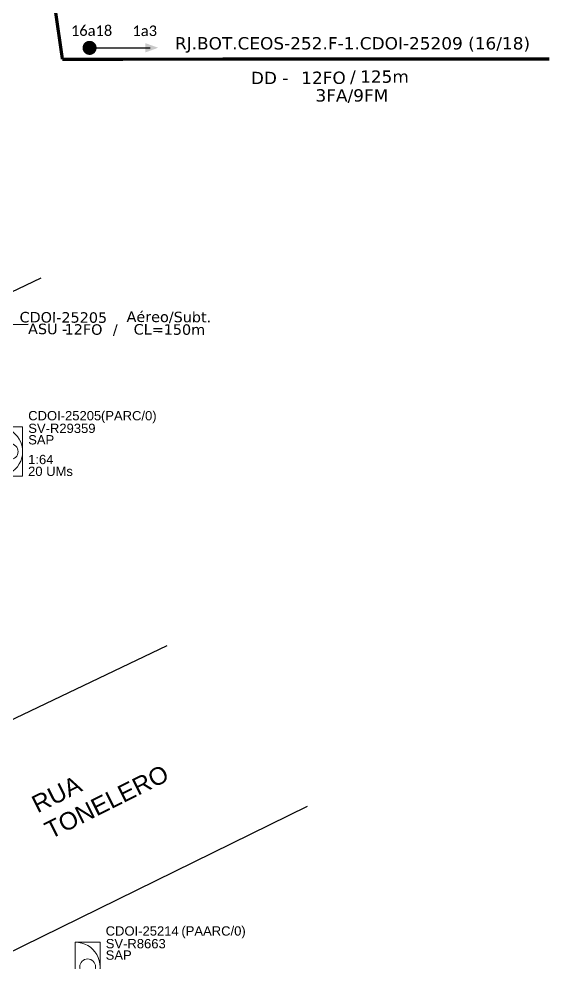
# Model space of a CAD drawing. Extents: x -89 to 749, y 705 to 1299.
# Drawn here: x 156.3 to 247.8, y 870.3 to 1032.7 of the extents above; entities that cross this region are included whole.
import ezdxf
from ezdxf.enums import TextEntityAlignment as Align

# ---------------------------------------------------------------- set-up
doc = ezdxf.new("R2010")
doc.units = 0
for name, color, linetype, lineweight in [("20.0-LEGENDA DOS CDO'S", 1, 'Continuous', 0), ('20.1-CDO_INTERIOR', 1, 'Continuous', 0), ('40.1-ETIQUETAS', 1, 'Continuous', 20), ('Segmento Logradouro Texto', 7, 'Continuous', 0)]:
    doc.layers.add(name, color=color, linetype=linetype, lineweight=lineweight)
for name, color, linetype in [('CAP a instalar', 1, 'Continuous'), ('label_cabos', 7, 'Continuous'), ('Legenda', 1, 'Continuous'), ('QUADRA', 7, 'Continuous'), ('SETA', 7, 'Continuous')]:
    doc.layers.add(name, color=color, linetype=linetype)
doc.layers.add('EXTRA', color=50, linetype='Continuous', plot=False)
doc.styles.add('ARIAL', font='arial.ttf')
doc.styles.add('DIGICADE', font='arial.ttf')
doc.styles.add('siredit', font='verdana.ttf')
doc.styles.get("Standard").update_dxf_attribs({"font": 'arial.ttf'})
doc.linetypes.add('FENCELINE1', pattern='A,0.25,-0.1,[133,ltypeshp.shx,S=0.1,R=0,X=-0.1,Y=0],-0.1,1', length=1.45)
doc.dimstyles.new('CC', dxfattribs={"dimtxt": 1, "dimasz": 2, "dimexe": 0.18, "dimexo": 0.0625, "dimgap": 0.09, "dimtad": 0, "dimdec": 0, "dimrnd": 1, "dimzin": 0, "dimdsep": 46, "dimtxsty": 'siredit', "dimblk": 'NONE', "dimcen": 0, "dimse1": 1, "dimse2": 1, "dimsd1": 1, "dimsd2": 1, "dimclrt": 7, "dimadec": 0, "dimazin": 0, "dimtfac": 1, "dimtdec": 0, "dimtofl": 0, "dimtmove": 0, "dimatfit": 3, "dimfxl": 0, "dimtolj": 1, "dimtzin": 0, "dimarcsym": 0})

# ---------------------------------------------------------------- blocks, each defined once
blk = doc.blocks.new('CDOI_CT_DRT')
at = {"layer": '20.1-CDO_INTERIOR', "color": 0, "lineweight": 18}
blk.add_lwpolyline([(2.126, -2.126), (2.128, 2.124), (0.003, 2.125), (0.001, -2.125)], close=True, dxfattribs=at)
blk.add_circle((1.064, -0.001), 0.68, dxfattribs=at)
blk.add_arc((0.002, 0), 2.125, 269.97241, 89.97241, dxfattribs=at)
at = {"layer": "20.0-LEGENDA DOS CDO'S", "color": 0, "style": 'ARIAL'}
for tag, p in [('CDO_N', (2.611, 2.691)), ('SURVEY', (2.613, 1.6)), ('SAP', (2.61, 0.614)), ('1:XX', (2.604, -1.079)), ('UMS', (2.603, -2.093))]:
    blk.add_attdef(tag, p, '', height=0.68, rotation=359.97241, dxfattribs=at)
blk.add_attdef('FIBRAS_UTILIZADAS', text='', height=0.68, rotation=359.97241, dxfattribs=at).set_placement((10.323, 2.687), align=Align.CENTER)
blk = doc.blocks.new('LEGENDA DOS CABOS')
at = {"layer": 'EXTRA', "color": 0, "style": 'siredit'}
for tag, p in [('ID', (4.601, 0.974)), ('XX', (9.03, 0.974))]:
    blk.add_attdef(tag, text='', height=0.48, rotation=359.69001, dxfattribs=at).set_placement(p, align=Align.MIDDLE_CENTER)
at = {"layer": 'Legenda', "color": 0, "style": 'siredit'}
for tag, p in [('TIPO_CABO', (1.314, -0.005)), ('CABO', (4.686, -0.052)), ('/', (6.809, -0.052)), ('METROS', (10.034, -0.052))]:
    blk.add_attdef(tag, text='', height=0.8, rotation=359.69001, dxfattribs=at).set_placement(p, align=Align.MIDDLE_CENTER)
blk = doc.blocks.new('_None')
blk = doc.blocks.new('ETIQUETA_RS5F')
at = {"layer": '40.1-ETIQUETAS', "color": 0, "style": 'siredit'}
blk.add_text('/', height=1.5, dxfattribs=at).set_placement((1.58, -1.95), align=Align.MIDDLE_RIGHT)
for tag, p in [('ETIQUETA_R_PRIMARIA', (1.21, 4.1)), ('ETIQUETA_R_SECUNDARIA', (1.21, 2.1)), ('F_ATIVAS/F_MORTAS', (1.14, -4.24))]:
    blk.add_attdef(tag, text='', height=1.5, dxfattribs=at).set_placement(p, align=Align.MIDDLE_CENTER)
for tag, p in [('TIPO_CABO', (-6.58, -2.12)), ('CAP_CABO', (0.4, -2.09))]:
    blk.add_attdef(tag, text='', height=1.5, dxfattribs=at).set_placement(p, align=Align.MIDDLE_RIGHT)
blk.add_attdef('METROS', text='', height=1.5, dxfattribs=at).set_placement((2.14, -1.95), align=Align.MIDDLE_LEFT)
for tag, p in [('FUSÃO_1', (0.85, -8.39)), ('FUSÃO_2', (0.85, -10.6)), ('FUSÃO_3', (0.85, -12.93)), ('FUSÃO_4', (0.85, -15.14)), ('FUSÃO_5', (0.85, -17.16))]:
    blk.add_attdef(tag, text='', height=1.5, dxfattribs=at).set_placement(p, align=Align.CENTER)

msp = doc.modelspace()

# ---------------------------------------------------------------- linework, layer by layer
at = {"const_width": 1.21}
msp.add_lwpolyline([(167.88, 1027.71, 1), (169.09, 1027.71, 1)], format="xyb", close=True, dxfattribs=at)
at = {"layer": 'CAP a instalar', "color": 7, "ltscale": 7, "const_width": 0.565}
for points in [[(163.82, 1025.76), (132.91, 1239.2)], [(163.82, 1025.76), (247.49, 1025.8)]]:
    msp.add_lwpolyline(points, dxfattribs=at)
at = {"layer": 'QUADRA', "color": 4}
for points in [[(160.14, 988.13), (91.26, 955.21)], [(141.39, 905.64), (181.8, 924.93)], [(205.87, 897.24), (143.88, 866.84), (143.07, 865.98), (142.6, 864.95), (142.48, 863.82), (142.75, 862.71), (143.25, 861.9), (173.1, 824.79), (185.3, 811.31)]]:
    msp.add_lwpolyline(points, dxfattribs=at)
at = {"layer": 'SETA'}
msp.add_lwpolyline([(168.49, 1027.71), (178.89, 1027.71)], dxfattribs=at)
msp.add_solid([(178.06, 1028.53), (180.27, 1027.73), (178.05, 1026.92)], dxfattribs=at)

# ---------------------------------------------------------------- block references
at = {"layer": '20.1-CDO_INTERIOR', "color": 252}
ref = msp.add_blockref('CDOI_CT_DRT', (152.72, 958.29), dxfattribs=dict(at, xscale=2, yscale=2, zscale=2))
ref.add_attrib('CDO_N', 'CDOI-25205', (157.94, 963.67), dxfattribs={"layer": "20.0-LEGENDA DOS CDO'S", "color": 8, "height": 1.6, "rotation": 359.9724, "style": 'ARIAL'})
ref.add_attrib('FIBRAS_UTILIZADAS', '      (PARC/0)', dxfattribs={"layer": "20.0-LEGENDA DOS CDO'S", "color": 8, "height": 1.6, "rotation": 359.9724, "style": 'ARIAL'}).set_placement((173.36, 963.66), align=Align.CENTER)
ref.add_attrib('SURVEY', 'SV-R29359', (157.95, 961.49), dxfattribs={"layer": "20.0-LEGENDA DOS CDO'S", "color": 8, "height": 1.6, "rotation": 359.9724, "style": 'ARIAL'})
ref.add_attrib('SAP', 'SAP', (157.94, 959.52), dxfattribs={"layer": "20.0-LEGENDA DOS CDO'S", "color": 8, "height": 1.6, "rotation": 359.9724, "style": 'ARIAL'})
ref.add_attrib('1:XX', '1:64', (157.93, 956.13), dxfattribs={"layer": "20.0-LEGENDA DOS CDO'S", "color": 8, "height": 1.6, "rotation": 359.9724, "style": 'ARIAL'})
ref.add_attrib('UMS', '20 UMs', (157.92, 954.1), dxfattribs={"layer": "20.0-LEGENDA DOS CDO'S", "color": 8, "height": 1.6, "rotation": 359.9724, "style": 'ARIAL'})
ref = msp.add_blockref('CDOI_CT_DRT', (166.03, 869.68), dxfattribs=dict(at, xscale=2, yscale=2, zscale=2))
ref.add_attrib('CDO_N', 'CDOI-25214', (171.25, 875.06), dxfattribs={"layer": "20.0-LEGENDA DOS CDO'S", "color": 8, "height": 1.6, "rotation": 359.9724, "style": 'ARIAL'})
ref.add_attrib('FIBRAS_UTILIZADAS', '          (PAARC/0)', dxfattribs={"layer": "20.0-LEGENDA DOS CDO'S", "color": 8, "height": 1.6, "rotation": 359.9724, "style": 'ARIAL'}).set_placement((186.68, 875.06), align=Align.CENTER)
ref.add_attrib('SURVEY', 'SV-R8663', (171.26, 872.88), dxfattribs={"layer": "20.0-LEGENDA DOS CDO'S", "color": 8, "height": 1.6, "rotation": 359.9724, "style": 'ARIAL'})
ref.add_attrib('SAP', 'SAP', (171.25, 870.91), dxfattribs={"layer": "20.0-LEGENDA DOS CDO'S", "color": 8, "height": 1.6, "rotation": 359.9724, "style": 'ARIAL'})
ref.add_attrib('1:XX', '1:64', (171.24, 867.53), dxfattribs={"layer": "20.0-LEGENDA DOS CDO'S", "color": 8, "height": 1.6, "rotation": 359.9724, "style": 'ARIAL'})
ref.add_attrib('UMS', '12 UMs', (171.24, 865.5), dxfattribs={"layer": "20.0-LEGENDA DOS CDO'S", "color": 8, "height": 1.6, "rotation": 359.9724, "style": 'ARIAL'})
at = {"layer": 'CAP a instalar', "color": 7, "linetype": 'FENCELINE1', "ltscale": 7}
ref = msp.add_blockref('ETIQUETA_RS5F', (211.98, 1025.53), dxfattribs=dict(at, xscale=1.411343981848631, yscale=1.411343981848631, zscale=1.411343981848631))
ref.add_attrib('ETIQUETA_R_SECUNDARIA', 'RJ.BOT.CEOS-252.F-1.CDOI-25209 (16/18)', dxfattribs={"layer": '40.1-ETIQUETAS', "color": 0, "height": 2.117, "style": 'siredit'}).set_placement((213.65, 1028.5), align=Align.MIDDLE_CENTER)
ref.add_attrib('TIPO_CABO', 'DD -', dxfattribs={"layer": '40.1-ETIQUETAS', "color": 0, "height": 2.117, "style": 'siredit'}).set_placement((202.64, 1022.54), align=Align.MIDDLE_RIGHT)
ref.add_attrib('CAP_CABO', '12FO', dxfattribs={"layer": '40.1-ETIQUETAS', "color": 0, "height": 2.117, "style": 'siredit'}).set_placement((212.5, 1022.57), align=Align.MIDDLE_RIGHT)
ref.add_attrib('METROS', '125m', dxfattribs={"layer": '40.1-ETIQUETAS', "color": 0, "height": 2.117, "style": 'siredit'}).set_placement((214.96, 1022.77), align=Align.MIDDLE_LEFT)
ref.add_attrib('F_ATIVAS/F_MORTAS', '3FA/9FM', dxfattribs={"layer": '40.1-ETIQUETAS', "color": 0, "height": 2.117, "style": 'siredit'}).set_placement((213.55, 1019.54), align=Align.MIDDLE_CENTER)
at = {"layer": 'label_cabos', "color": 0, "lineweight": 0}
ref = msp.add_blockref('LEGENDA DOS CABOS', (156.35, 978.44), dxfattribs=dict(at, xscale=1.799999999999997, yscale=1.799999999999997, zscale=1.799999999999997))
ref.add_attrib('ID', 'CDOI-25205', dxfattribs={"color": 0, "height": 1.8, "rotation": 359.69, "style": 'siredit'}).set_placement((163.98, 981.37), align=Align.MIDDLE_CENTER)
ref.add_attrib('CABO', '12FO', dxfattribs={"color": 0, "height": 1.8, "rotation": 359.69, "style": 'siredit'}).set_placement((167.45, 979.29), align=Align.MIDDLE_CENTER)
ref.add_attrib('METROS', 'CL=150m', dxfattribs={"color": 0, "height": 1.8, "rotation": 359.69, "style": 'siredit'}).set_placement((182.2, 979.29), align=Align.MIDDLE_CENTER)
ref.add_attrib('XX', 'Aéreo/Subt.', dxfattribs={"color": 0, "height": 1.8, "rotation": 359.69, "style": 'siredit'}).set_placement((182.11, 981.45), align=Align.MIDDLE_CENTER)
ref.add_attrib('/', '/', dxfattribs={"color": 0, "height": 1.8, "rotation": 359.69, "style": 'siredit'}).set_placement((172.9, 979.29), align=Align.MIDDLE_CENTER)
ref.add_attrib('TIPO_CABO', 'ASU -', dxfattribs={"color": 0, "height": 1.8, "rotation": 359.69, "style": 'siredit'}).set_placement((161.29, 979.38), align=Align.MIDDLE_CENTER)

# ---------------------------------------------------------------- texts
at = {"char_height": 1.815, "width": 30.6841, "attachment_point": 5, "rotation": 359.9836}
for s, insert in [('{\\fCalibri|b0|i0|c0|p34;\\C7;16a18}', (168.83, 1030.67)), ('{\\fCalibri|b0|i0|c0|p34;\\C7;1a3}', (177.96, 1030.64))]:
    msp.add_mtext(s, dxfattribs=dict(at, insert=insert))
at = {"layer": 'Segmento Logradouro Texto', "linetype": 'Continuous', "insert": (158.2, 898.75), "char_height": 3, "width": 22.6016, "attachment_point": 1, "rotation": 26.5443, "style": 'DIGICADE'}
msp.add_mtext('\\fArial|b0|i0|c0|p34;\\W1.0000000000;\\T1.0000000000;\\o\\lRUA TONELERO', dxfattribs=at)
msp.add_mtext('\\fArial|b0|i0|c0|p34;\\W1.0000000000;\\T1.0000000000;\\o\\lRUA TONELERO', dxfattribs=at)

# ---------------------------------------------------------------- leaders
at = {"layer": 'label_cabos'}
msp.add_leader([(146.03, 971.39), (154.91, 980.16), (157.91, 980.18)], dimstyle='CC', override={"dimasz": 3, "dimgap": 0.09, "dimtad": 0}, dxfattribs=at)

doc.saveas('drawing.dxf')
